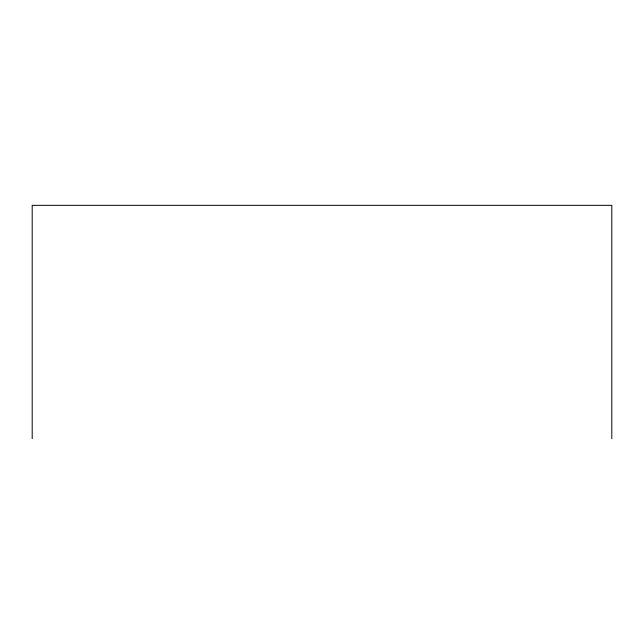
<?xml version="1.0" encoding="UTF-8"?>
<svg xmlns="http://www.w3.org/2000/svg" width="644" height="644" viewBox="0 0 644 644"><rect width="100%" height="100%" fill="white"/><g stroke="black" fill="none" stroke-linecap="round" stroke-linejoin="round"><path stroke-width="0.97" d="M611.8 438.661L611.8 205.339L32.2 205.339L32.2 438.661"/></g></svg>
